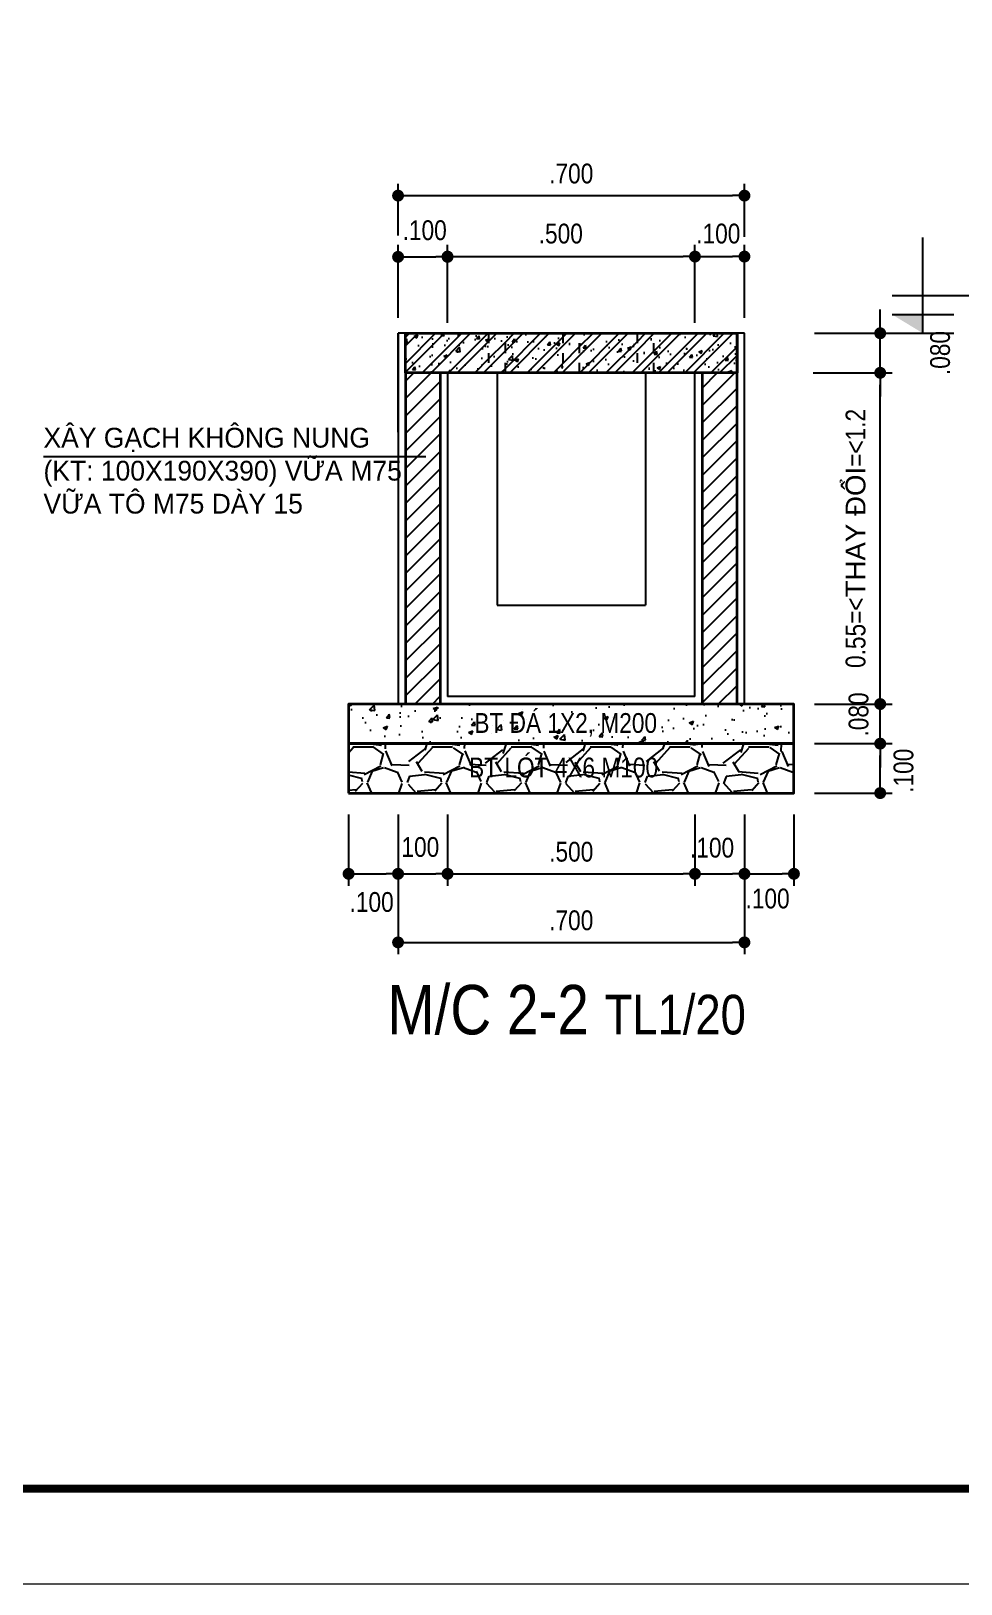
# Model space of a CAD drawing. Header units: millimetres. Extents: x -341 to 79, y 65 to 137.
# Drawn here: x -199.92 to -190.52, y 64.62 to 80.32 of the extents above; entities that cross this region are included whole.
import ezdxf

# ---------------------------------------------------------------- set-up
doc = ezdxf.new("R2010")
doc.units = ezdxf.units.MM
doc.header["$LTSCALE"] = 0.3
doc.header["$MEASUREMENT"] = 0
doc.linetypes.add('HIDDEN', pattern=[0.375, 0.25, -0.125])
doc.layers.get('0').update_dxf_attribs({"linetype": 'CONTINUOUS', "lineweight": 13})
doc.layers.get('DEFPOINTS').update_dxf_attribs({"linetype": 'CONTINUOUS', "lineweight": 13})
for name, color, linetype in [('KT', 8, 'CONTINUOUS'), ('LAYER1', 1, 'CONTINUOUS'), ('Layer10', 6, 'CONTINUOUS'), ('LAYER7', 7, 'CONTINUOUS'), ('LAYER8', 8, 'CONTINUOUS')]:
    doc.layers.add(name, color=color, linetype=linetype)
doc.layers.add('THOATNUOC', color=4, linetype='CONTINUOUS', lineweight=35)
doc.styles.add('AVO', font='VAVON.TTF')
doc.styles.add('HELVE-KT', font='VHELVCN.TTF')
doc.styles.add('VNIHC2', font='VHELVCN.TTF', dxfattribs={"width": 0.8})
doc.dimstyles.new('1-20', dxfattribs={"dimtxt": 0.2, "dimasz": 0.12, "dimexe": 0.12, "dimexo": 0.2, "dimgap": 0.12, "dimtad": 1, "dimdec": 3, "dimlfac": 0.2, "dimzin": 4, "dimdsep": 46, "dimtxsty": 'HELVE-KT', "dimblk1": 'DOT', "dimblk2": 'DOT', "dimsah": 1, "dimcen": -0.18, "dimadec": 3, "dimazin": 0, "dimtfac": 1, "dimtdec": 3, "dimtmove": 2, "dimatfit": 3, "dimldrblk": 'DOT', "dimfxl": 0, "dimtolj": 1, "dimtzin": 4, "dimarcsym": 0})
pattern_1 = [(50, (-323.0015, 45.8198), (0.3586301, -0.03137607), [0.0375, -0.4125]), (355, (-323.0015, 45.8198), (-0.0693757, 0.3760961), [0.03, -0.33]), (100.4514, (-322.9716, 45.8172), (0.2892547, 0.3447198), [0.0318701, -0.3505711]), (46.1842, (-323.0015, 45.9198), (0.5336205, -0.0827595), [0.05625, -0.61875]), (96.6356, (-322.95703, 45.9129), (0.4673314, 0.487059), [0.0478051, -0.5258565]), (351.1842, (-323.0015, 45.9198), (0.467331, 0.4870593), [0.045, -0.495]), (21, (-322.9515, 45.8948), (0.2984535, -0.20130945), [0.0375, -0.4125]), (326, (-322.9515, 45.8948), (0.1216577, 0.362575), [0.03, -0.33]), (71.4514, (-322.92663, 45.87803), (0.4201113, 0.16126525), [0.0318701, -0.3505711]), (37.5, (-323.0015, 45.8198), (0.00607993, 0.16644693), [0, -0.326, 0, -0.335, 0, -0.33125]), (7.5, (-323.0015, 45.8198), (0.13153477, 0.19720586), [0, -0.191, 0, -0.3185, 0, -0.12625]), (327.5, (-323.113, 45.8198), (0.26691122, -0.01127744), [0, -0.125, 0, -0.39, 0, -0.5175]), (317.5, (-323.163, 45.8198), (0.2915931, 0.0500525), [0, -0.1625, 0, -0.259, 0, -0.3675])]
pattern_2 = [(45, (-323.0015, 45.8198), (-0.13258252, 0.13258252), []), (45, (-322.91311, 45.8198), (-0.13258252, 0.13258252), [])]

# ---------------------------------------------------------------- blocks, each defined once
blk = doc.blocks.new('_DOT')
at = {"color": 0, "linetype": 'ByBlock'}
blk.add_line((-0.5, 0), (-1, 0), dxfattribs=at)
at = {"color": 0, "linetype": 'ByBlock', "const_width": 0.5}
blk.add_lwpolyline([(-0.25, 0, 1), (0.25, 0, 1)], format="xyb", close=True, dxfattribs=at)
blk = doc.blocks.new('*D99')
at = {"layer": 'DEFPOINTS', "color": 0, "linetype": 'Continuous', "lineweight": -2, "ltscale": 0.08}
for p in [(-192.203, 73.117), (-191.339, 73.117), (-192.203, 72.617)]:
    blk.add_point(p, dxfattribs=at)
at = {"layer": 'LAYER1', "color": 0, "linetype": 'Continuous', "lineweight": -2, "ltscale": 0.08}
for p, q in [((-192.003, 73.117), (-191.219, 73.117)), ((-191.339, 72.737), (-191.339, 72.997)), ((-192.003, 72.617), (-191.219, 72.617))]:
    blk.add_line(p, q, dxfattribs=at)
at = {"layer": 'LAYER1', "color": 0, "linetype": 'Continuous', "lineweight": -2, "ltscale": 0.08, "xscale": 0.12, "yscale": 0.12, "zscale": 0.12}
for p, rotation in [((-191.339, 73.117), 90), ((-191.339, 72.617), 270)]:
    blk.add_blockref('_DOT', p, dxfattribs=dict(at, rotation=rotation))
at = {"layer": 'LAYER1', "color": 0, "linetype": 'Continuous', "ltscale": 0.08, "insert": (-191.103, 72.843), "char_height": 0.2, "attachment_point": 5, "rotation": 90, "style": 'HELVE-KT'}
blk.add_mtext('\\A1;.100', dxfattribs=at)
blk = doc.blocks.new('*D100')
at = {"layer": 'DEFPOINTS', "color": 0, "linetype": 'Continuous', "lineweight": -2, "ltscale": 0.08}
for p in [(-192.203, 73.517), (-191.339, 73.517), (-192.203, 73.117)]:
    blk.add_point(p, dxfattribs=at)
at = {"layer": 'LAYER1', "color": 0, "linetype": 'Continuous', "lineweight": -2, "ltscale": 0.08}
for p, q in [((-191.339, 73.637), (-191.339, 73.757)), ((-192.003, 73.517), (-191.219, 73.517)), ((-191.339, 73.117), (-191.339, 73.517)), ((-192.003, 73.117), (-191.219, 73.117)), ((-191.339, 72.997), (-191.339, 72.877))]:
    blk.add_line(p, q, dxfattribs=at)
at = {"layer": 'LAYER1', "color": 0, "linetype": 'Continuous', "lineweight": -2, "ltscale": 0.08, "xscale": 0.12, "yscale": 0.12, "zscale": 0.12}
for p, rotation in [((-191.339, 73.517), 270), ((-191.339, 73.117), 90)]:
    blk.add_blockref('_DOT', p, dxfattribs=dict(at, rotation=rotation))
at = {"layer": 'LAYER1', "color": 0, "linetype": 'Continuous', "ltscale": 0.08, "insert": (-191.557, 73.412), "char_height": 0.2, "attachment_point": 5, "rotation": 90, "style": 'HELVE-KT'}
blk.add_mtext('\\A1;.080', dxfattribs=at)
blk = doc.blocks.new('*D101')
at = {"layer": 'DEFPOINTS', "color": 0, "linetype": 'Continuous', "lineweight": -2, "ltscale": 0.08}
for p in [(-192.015, 76.865), (-191.339, 76.865), (-192.203, 73.517)]:
    blk.add_point(p, dxfattribs=at)
at = {"layer": 'LAYER1', "color": 0, "linetype": 'Continuous', "lineweight": -2, "ltscale": 0.08}
for p, q in [((-191.815, 76.865), (-191.219, 76.865)), ((-191.339, 73.637), (-191.339, 76.745)), ((-192.003, 73.517), (-191.219, 73.517))]:
    blk.add_line(p, q, dxfattribs=at)
at = {"layer": 'LAYER1', "color": 0, "linetype": 'Continuous', "lineweight": -2, "ltscale": 0.08, "xscale": 0.12, "yscale": 0.12, "zscale": 0.12}
for p, rotation in [((-191.339, 76.865), 90), ((-191.339, 73.517), 270)]:
    blk.add_blockref('_DOT', p, dxfattribs=dict(at, rotation=rotation))
at = {"layer": 'LAYER1', "color": 0, "linetype": 'Continuous', "ltscale": 0.08, "insert": (-191.587, 75.191), "char_height": 0.2, "attachment_point": 5, "rotation": 90, "style": 'HELVE-KT'}
blk.add_mtext('\\A1;0.55=<{\\fArial|b0|i0|c0|p34;THAY ĐỔI}=<1.2', dxfattribs=at)
blk = doc.blocks.new('*D102')
at = {"layer": 'DEFPOINTS', "color": 0, "linetype": 'Continuous', "lineweight": -2, "ltscale": 0.08}
for p in [(-196.711, 72.6), (-196.211, 72.6), (-196.211, 71.801)]:
    blk.add_point(p, dxfattribs=at)
at = {"layer": 'LAYER1', "color": 0, "linetype": 'Continuous', "lineweight": -2, "ltscale": 0.08}
for p, q in [((-196.711, 72.4), (-196.711, 71.681)), ((-196.211, 72.4), (-196.211, 71.681)), ((-196.591, 71.801), (-196.331, 71.801))]:
    blk.add_line(p, q, dxfattribs=at)
at = {"layer": 'LAYER1', "color": 0, "linetype": 'Continuous', "lineweight": -2, "ltscale": 0.08, "xscale": 0.12, "yscale": 0.12, "zscale": 0.12, "rotation": 180}
blk.add_blockref('_DOT', (-196.711, 71.801), dxfattribs=at)
at = {"layer": 'LAYER1', "color": 0, "linetype": 'Continuous', "lineweight": -2, "ltscale": 0.08, "xscale": 0.12, "yscale": 0.12, "zscale": 0.12}
blk.add_blockref('_DOT', (-196.211, 71.801), dxfattribs=at)
at = {"layer": 'LAYER1', "color": 0, "linetype": 'Continuous', "ltscale": 0.08, "insert": (-196.478, 71.515), "char_height": 0.2, "attachment_point": 5, "style": 'HELVE-KT'}
blk.add_mtext('\\A1;.100', dxfattribs=at)
blk = doc.blocks.new('*D103')
at = {"layer": 'DEFPOINTS', "color": 0, "linetype": 'Continuous', "lineweight": -2, "ltscale": 0.08}
for p in [(-196.211, 72.6), (-195.711, 72.6), (-195.711, 71.801)]:
    blk.add_point(p, dxfattribs=at)
at = {"layer": 'LAYER1', "color": 0, "linetype": 'Continuous', "lineweight": -2, "ltscale": 0.08}
for p, q in [((-196.211, 72.4), (-196.211, 71.681)), ((-195.711, 72.4), (-195.711, 71.681)), ((-196.091, 71.801), (-195.831, 71.801))]:
    blk.add_line(p, q, dxfattribs=at)
at = {"layer": 'LAYER1', "color": 0, "linetype": 'Continuous', "lineweight": -2, "ltscale": 0.08, "xscale": 0.12, "yscale": 0.12, "zscale": 0.12, "rotation": 180}
blk.add_blockref('_DOT', (-196.211, 71.801), dxfattribs=at)
at = {"layer": 'LAYER1', "color": 0, "linetype": 'Continuous', "lineweight": -2, "ltscale": 0.08, "xscale": 0.12, "yscale": 0.12, "zscale": 0.12}
blk.add_blockref('_DOT', (-195.711, 71.801), dxfattribs=at)
at = {"layer": 'LAYER1', "color": 0, "linetype": 'Continuous', "ltscale": 0.08, "insert": (-196.018, 72.071), "char_height": 0.2, "attachment_point": 5, "style": 'HELVE-KT'}
blk.add_mtext('\\A1;.100', dxfattribs=at)
blk = doc.blocks.new('*D104')
at = {"layer": 'DEFPOINTS', "color": 0, "linetype": 'Continuous', "lineweight": -2, "ltscale": 0.08}
for p in [(-195.711, 72.6), (-193.211, 72.6), (-193.211, 71.801)]:
    blk.add_point(p, dxfattribs=at)
at = {"layer": 'LAYER1', "color": 0, "linetype": 'Continuous', "lineweight": -2, "ltscale": 0.08}
for p, q in [((-195.711, 72.4), (-195.711, 71.681)), ((-193.211, 72.4), (-193.211, 71.681)), ((-195.591, 71.801), (-193.331, 71.801))]:
    blk.add_line(p, q, dxfattribs=at)
at = {"layer": 'LAYER1', "color": 0, "linetype": 'Continuous', "lineweight": -2, "ltscale": 0.08, "xscale": 0.12, "yscale": 0.12, "zscale": 0.12, "rotation": 180}
blk.add_blockref('_DOT', (-195.711, 71.801), dxfattribs=at)
at = {"layer": 'LAYER1', "color": 0, "linetype": 'Continuous', "lineweight": -2, "ltscale": 0.08, "xscale": 0.12, "yscale": 0.12, "zscale": 0.12}
blk.add_blockref('_DOT', (-193.211, 71.801), dxfattribs=at)
at = {"layer": 'LAYER1', "color": 0, "linetype": 'Continuous', "ltscale": 0.08, "insert": (-194.461, 72.023), "char_height": 0.2, "attachment_point": 5, "style": 'HELVE-KT'}
blk.add_mtext('\\A1;.500', dxfattribs=at)
blk = doc.blocks.new('*D105')
at = {"layer": 'DEFPOINTS', "color": 0, "linetype": 'Continuous', "lineweight": -2, "ltscale": 0.08}
for p in [(-193.211, 72.6), (-192.711, 72.6), (-192.711, 71.801)]:
    blk.add_point(p, dxfattribs=at)
at = {"layer": 'LAYER1', "color": 0, "linetype": 'Continuous', "lineweight": -2, "ltscale": 0.08}
for p, q in [((-193.211, 72.4), (-193.211, 71.681)), ((-192.711, 72.4), (-192.711, 71.681)), ((-193.091, 71.801), (-192.831, 71.801))]:
    blk.add_line(p, q, dxfattribs=at)
at = {"layer": 'LAYER1', "color": 0, "linetype": 'Continuous', "lineweight": -2, "ltscale": 0.08, "xscale": 0.12, "yscale": 0.12, "zscale": 0.12, "rotation": 180}
blk.add_blockref('_DOT', (-193.211, 71.801), dxfattribs=at)
at = {"layer": 'LAYER1', "color": 0, "linetype": 'Continuous', "lineweight": -2, "ltscale": 0.08, "xscale": 0.12, "yscale": 0.12, "zscale": 0.12}
blk.add_blockref('_DOT', (-192.711, 71.801), dxfattribs=at)
at = {"layer": 'LAYER1', "color": 0, "linetype": 'Continuous', "ltscale": 0.08, "insert": (-193.038, 72.064), "char_height": 0.2, "attachment_point": 5, "style": 'HELVE-KT'}
blk.add_mtext('\\A1;.100', dxfattribs=at)
blk = doc.blocks.new('*D106')
at = {"layer": 'DEFPOINTS', "color": 0, "linetype": 'Continuous', "lineweight": -2, "ltscale": 0.08}
for p in [(-192.711, 72.6), (-192.211, 72.6), (-192.211, 71.801)]:
    blk.add_point(p, dxfattribs=at)
at = {"layer": 'LAYER1', "color": 0, "linetype": 'Continuous', "lineweight": -2, "ltscale": 0.08}
for p, q in [((-192.711, 72.4), (-192.711, 71.681)), ((-192.211, 72.4), (-192.211, 71.681)), ((-192.591, 71.801), (-192.331, 71.801))]:
    blk.add_line(p, q, dxfattribs=at)
at = {"layer": 'LAYER1', "color": 0, "linetype": 'Continuous', "lineweight": -2, "ltscale": 0.08, "xscale": 0.12, "yscale": 0.12, "zscale": 0.12, "rotation": 180}
blk.add_blockref('_DOT', (-192.711, 71.801), dxfattribs=at)
at = {"layer": 'LAYER1', "color": 0, "linetype": 'Continuous', "lineweight": -2, "ltscale": 0.08, "xscale": 0.12, "yscale": 0.12, "zscale": 0.12}
blk.add_blockref('_DOT', (-192.211, 71.801), dxfattribs=at)
at = {"layer": 'LAYER1', "color": 0, "linetype": 'Continuous', "ltscale": 0.08, "insert": (-192.477, 71.55), "char_height": 0.2, "attachment_point": 5, "style": 'HELVE-KT'}
blk.add_mtext('\\A1;.100', dxfattribs=at)
blk = doc.blocks.new('*D107')
at = {"layer": 'DEFPOINTS', "color": 0, "linetype": 'Continuous', "lineweight": -2, "ltscale": 0.08}
for p in [(-195.711, 78.037), (-196.211, 77.222), (-195.711, 77.222)]:
    blk.add_point(p, dxfattribs=at)
at = {"layer": 'LAYER1', "color": 0, "linetype": 'Continuous', "lineweight": -2, "ltscale": 0.08}
for p, q in [((-196.211, 77.422), (-196.211, 78.157)), ((-196.091, 78.037), (-195.831, 78.037)), ((-195.711, 77.422), (-195.711, 78.157))]:
    blk.add_line(p, q, dxfattribs=at)
at = {"layer": 'LAYER1', "color": 0, "linetype": 'Continuous', "lineweight": -2, "ltscale": 0.08, "xscale": 0.12, "yscale": 0.12, "zscale": 0.12, "rotation": 180}
blk.add_blockref('_DOT', (-196.211, 78.037), dxfattribs=at)
at = {"layer": 'LAYER1', "color": 0, "linetype": 'Continuous', "lineweight": -2, "ltscale": 0.08, "xscale": 0.12, "yscale": 0.12, "zscale": 0.12}
blk.add_blockref('_DOT', (-195.711, 78.037), dxfattribs=at)
at = {"layer": 'LAYER1', "color": 0, "linetype": 'Continuous', "ltscale": 0.08, "insert": (-195.942, 78.305), "char_height": 0.2, "attachment_point": 5, "style": 'HELVE-KT'}
blk.add_mtext('\\A1;.100', dxfattribs=at)
blk = doc.blocks.new('*D108')
at = {"layer": 'DEFPOINTS', "color": 0, "linetype": 'Continuous', "lineweight": -2, "ltscale": 0.08}
for p in [(-193.211, 78.04), (-195.711, 77.171), (-193.211, 77.171)]:
    blk.add_point(p, dxfattribs=at)
at = {"layer": 'LAYER1', "color": 0, "linetype": 'Continuous', "lineweight": -2, "ltscale": 0.08}
for p, q in [((-195.711, 77.371), (-195.711, 78.16)), ((-195.591, 78.04), (-193.331, 78.04)), ((-193.211, 77.371), (-193.211, 78.16))]:
    blk.add_line(p, q, dxfattribs=at)
at = {"layer": 'LAYER1', "color": 0, "linetype": 'Continuous', "lineweight": -2, "ltscale": 0.08, "xscale": 0.12, "yscale": 0.12, "zscale": 0.12, "rotation": 180}
blk.add_blockref('_DOT', (-195.711, 78.04), dxfattribs=at)
at = {"layer": 'LAYER1', "color": 0, "linetype": 'Continuous', "lineweight": -2, "ltscale": 0.08, "xscale": 0.12, "yscale": 0.12, "zscale": 0.12}
blk.add_blockref('_DOT', (-193.211, 78.04), dxfattribs=at)
at = {"layer": 'LAYER1', "color": 0, "linetype": 'Continuous', "ltscale": 0.08, "insert": (-194.567, 78.271), "char_height": 0.2, "attachment_point": 5, "style": 'HELVE-KT'}
blk.add_mtext('\\A1;.500', dxfattribs=at)
blk = doc.blocks.new('*D109')
at = {"layer": 'DEFPOINTS', "color": 0, "linetype": 'Continuous', "lineweight": -2, "ltscale": 0.08}
for p in [(-192.711, 78.04), (-193.211, 77.222), (-192.711, 77.222)]:
    blk.add_point(p, dxfattribs=at)
at = {"layer": 'LAYER1', "color": 0, "linetype": 'Continuous', "lineweight": -2, "ltscale": 0.08}
for p, q in [((-193.211, 77.422), (-193.211, 78.16)), ((-193.091, 78.04), (-192.831, 78.04)), ((-192.711, 77.422), (-192.711, 78.16))]:
    blk.add_line(p, q, dxfattribs=at)
at = {"layer": 'LAYER1', "color": 0, "linetype": 'Continuous', "lineweight": -2, "ltscale": 0.08, "xscale": 0.12, "yscale": 0.12, "zscale": 0.12, "rotation": 180}
blk.add_blockref('_DOT', (-193.211, 78.04), dxfattribs=at)
at = {"layer": 'LAYER1', "color": 0, "linetype": 'Continuous', "lineweight": -2, "ltscale": 0.08, "xscale": 0.12, "yscale": 0.12, "zscale": 0.12}
blk.add_blockref('_DOT', (-192.711, 78.04), dxfattribs=at)
at = {"layer": 'LAYER1', "color": 0, "linetype": 'Continuous', "ltscale": 0.08, "insert": (-192.975, 78.271), "char_height": 0.2, "attachment_point": 5, "style": 'HELVE-KT'}
blk.add_mtext('\\A1;.100', dxfattribs=at)
blk = doc.blocks.new('*D110')
at = {"layer": 'DEFPOINTS', "color": 0, "linetype": 'Continuous', "lineweight": -2, "ltscale": 0.08}
for p in [(-192.711, 78.656), (-196.211, 78.052), (-192.711, 78.04)]:
    blk.add_point(p, dxfattribs=at)
at = {"layer": 'LAYER1', "color": 0, "linetype": 'Continuous', "lineweight": -2, "ltscale": 0.08}
for p, q in [((-196.211, 78.252), (-196.211, 78.776)), ((-196.091, 78.656), (-192.831, 78.656)), ((-192.711, 78.24), (-192.711, 78.776))]:
    blk.add_line(p, q, dxfattribs=at)
at = {"layer": 'LAYER1', "color": 0, "linetype": 'Continuous', "lineweight": -2, "ltscale": 0.08, "xscale": 0.12, "yscale": 0.12, "zscale": 0.12, "rotation": 180}
blk.add_blockref('_DOT', (-196.211, 78.656), dxfattribs=at)
at = {"layer": 'LAYER1', "color": 0, "linetype": 'Continuous', "lineweight": -2, "ltscale": 0.08, "xscale": 0.12, "yscale": 0.12, "zscale": 0.12}
blk.add_blockref('_DOT', (-192.711, 78.656), dxfattribs=at)
at = {"layer": 'LAYER1', "color": 0, "linetype": 'Continuous', "ltscale": 0.08, "insert": (-194.461, 78.878), "char_height": 0.2, "attachment_point": 5, "style": 'HELVE-KT'}
blk.add_mtext('\\A1;.700', dxfattribs=at)
blk = doc.blocks.new('*D111')
at = {"layer": 'DEFPOINTS', "color": 0, "linetype": 'Continuous', "lineweight": -2, "ltscale": 0.08}
for p in [(-192.203, 77.265), (-191.339, 77.265), (-192.215, 76.865)]:
    blk.add_point(p, dxfattribs=at)
at = {"layer": 'LAYER1', "color": 0, "linetype": 'Continuous', "lineweight": -2, "ltscale": 0.08}
for p, q in [((-191.339, 77.385), (-191.339, 77.505)), ((-192.003, 77.265), (-191.219, 77.265)), ((-191.339, 76.865), (-191.339, 77.265)), ((-192.015, 76.865), (-191.219, 76.865)), ((-191.339, 76.745), (-191.339, 76.625))]:
    blk.add_line(p, q, dxfattribs=at)
at = {"layer": 'LAYER1', "color": 0, "linetype": 'Continuous', "lineweight": -2, "ltscale": 0.08, "xscale": 0.12, "yscale": 0.12, "zscale": 0.12}
for p, rotation in [((-191.339, 77.265), 270), ((-191.339, 76.865), 90)]:
    blk.add_blockref('_DOT', p, dxfattribs=dict(at, rotation=rotation))
at = {"layer": 'LAYER1', "color": 0, "linetype": 'Continuous', "ltscale": 0.08, "insert": (-190.733, 77.065), "char_height": 0.2, "attachment_point": 5, "rotation": 90, "style": 'HELVE-KT'}
blk.add_mtext('\\A1;.080', dxfattribs=at)
blk = doc.blocks.new('*D151')
at = {"layer": 'DEFPOINTS', "color": 0, "linetype": 'Continuous', "lineweight": -2, "ltscale": 0.08}
for p in [(-196.211, 72.302), (-192.711, 72.302), (-192.711, 71.108)]:
    blk.add_point(p, dxfattribs=at)
at = {"layer": 'LAYER1', "color": 0, "linetype": 'Continuous', "lineweight": -2, "ltscale": 0.08}
for p, q in [((-196.211, 72.102), (-196.211, 70.988)), ((-192.711, 72.102), (-192.711, 70.988)), ((-196.091, 71.108), (-192.831, 71.108))]:
    blk.add_line(p, q, dxfattribs=at)
at = {"layer": 'LAYER1', "color": 0, "linetype": 'Continuous', "lineweight": -2, "ltscale": 0.08, "xscale": 0.12, "yscale": 0.12, "zscale": 0.12, "rotation": 180}
blk.add_blockref('_DOT', (-196.211, 71.108), dxfattribs=at)
at = {"layer": 'LAYER1', "color": 0, "linetype": 'Continuous', "lineweight": -2, "ltscale": 0.08, "xscale": 0.12, "yscale": 0.12, "zscale": 0.12}
blk.add_blockref('_DOT', (-192.711, 71.108), dxfattribs=at)
at = {"layer": 'LAYER1', "color": 0, "linetype": 'Continuous', "ltscale": 0.08, "insert": (-194.461, 71.33), "char_height": 0.2, "attachment_point": 5, "style": 'HELVE-KT'}
blk.add_mtext('\\A1;.700', dxfattribs=at)

msp = doc.modelspace()

# ---------------------------------------------------------------- hatches: boundary and pattern name
at = {"layer": 'LAYER8'}
h = msp.add_hatch(dxfattribs=at)
h.set_pattern_fill('AR-CONC', color=256, scale=0.05, style=0)
h.set_pattern_definition(pattern_1)
h.paths.add_polyline_path([(-196.1361, 77.265), (-196.1361, 76.865), (-195.2961, 76.865), (-195.2961, 77.265)])
h = msp.add_hatch(dxfattribs=at)
h.set_pattern_fill('ANSI32', color=256, scale=0.5, style=0)
h.set_pattern_definition(pattern_2)
h.paths.add_polyline_path([(-196.1361, 77.265), (-196.1361, 76.865), (-195.2961, 76.865), (-195.2961, 77.265)])
h = msp.add_hatch(dxfattribs=at)
h.set_pattern_fill('AR-CONC', color=256, scale=0.05, style=0)
h.set_pattern_definition(pattern_1)
h.paths.add_polyline_path([(-195.1261, 77.265), (-195.2961, 77.265), (-195.2961, 76.865), (-195.1261, 76.865)])
h = msp.add_hatch(dxfattribs=at)
h.set_pattern_fill('ANSI32', color=256, scale=0.5, style=0)
h.set_pattern_definition(pattern_2)
h.paths.add_polyline_path([(-195.1261, 77.265), (-195.2961, 77.265), (-195.2961, 76.865), (-195.1261, 76.865)])
h = msp.add_hatch(dxfattribs=at)
h.set_pattern_fill('AR-CONC', color=256, scale=0.05, style=0)
h.set_pattern_definition(pattern_1)
h.paths.add_polyline_path([(-194.5461, 77.265), (-195.1261, 77.265), (-195.1261, 76.865), (-194.5461, 76.865)])
h = msp.add_hatch(dxfattribs=at)
h.set_pattern_fill('ANSI32', color=256, scale=0.5, style=0)
h.set_pattern_definition(pattern_2)
h.paths.add_polyline_path([(-194.5461, 77.265), (-195.1261, 77.265), (-195.1261, 76.865), (-194.5461, 76.865)])
h = msp.add_hatch(dxfattribs=at)
h.set_pattern_fill('ANSI32', color=256, scale=0.5, style=0)
h.set_pattern_definition(pattern_2)
h.paths.add_polyline_path([(-194.3761, 77.265), (-194.5461, 77.265), (-194.5461, 76.865), (-194.3761, 76.865)])
h = msp.add_hatch(dxfattribs=at)
h.set_pattern_fill('AR-CONC', color=256, scale=0.05, style=0)
h.set_pattern_definition(pattern_1)
h.paths.add_polyline_path([(-193.7961, 77.265), (-194.3761, 77.265), (-194.3761, 76.865), (-193.7961, 76.865)])
h = msp.add_hatch(dxfattribs=at)
h.set_pattern_fill('ANSI32', color=256, scale=0.5, style=0)
h.set_pattern_definition(pattern_2)
h.paths.add_polyline_path([(-193.7961, 77.265), (-194.3761, 77.265), (-194.3761, 76.865), (-193.7961, 76.865)])
h = msp.add_hatch(dxfattribs=at)
h.set_pattern_fill('ANSI32', color=256, scale=0.5, style=0)
h.set_pattern_definition(pattern_2)
h.paths.add_polyline_path([(-193.6261, 77.265), (-193.7961, 77.265), (-193.7961, 76.865), (-193.6261, 76.865)])
h = msp.add_hatch(dxfattribs=at)
h.set_pattern_fill('AR-CONC', color=256, scale=0.05, style=0)
h.set_pattern_definition(pattern_1)
h.paths.add_polyline_path([(-192.7861, 76.865), (-192.7861, 77.265), (-193.6261, 77.265), (-193.6261, 76.865)])
h = msp.add_hatch(dxfattribs=at)
h.set_pattern_fill('ANSI32', color=256, scale=0.5, style=0)
h.set_pattern_definition(pattern_2)
h.paths.add_polyline_path([(-192.7861, 76.865), (-192.7861, 77.265), (-193.6261, 77.265), (-193.6261, 76.865)])
at = {"layer": 'LAYER8', "linetype": 'Continuous', "ltscale": 0.08}
h = msp.add_hatch(dxfattribs=at)
h.set_pattern_fill('AR-CONC', color=256, scale=0.1, style=0)
h.set_pattern_definition([(50, (1564.1548, -275.63723), (0.71726018, -0.06275213), [0.075, -0.825]), (355, (1564.1548, -275.6372), (-0.13875133, 0.75219213), [0.06, -0.66]), (100.4514, (1564.2146, -275.64246), (0.57850938, 0.68943954), [0.0637402, -0.7011421]), (46.1842, (1564.1548, -275.4372), (1.06724105, -0.165519), [0.1125, -1.2375]), (96.6356, (1564.2438, -275.451), (0.9346627, 0.9741179), [0.0956103, -1.051713]), (351.1842, (1564.1548, -275.4372), (0.93466195, 0.9741186), [0.09, -0.99]), (21, (1564.2548, -275.48723), (0.59690705, -0.4026189), [0.075, -0.825]), (326, (1564.2548, -275.4872), (0.24331533, 0.72515005), [0.06, -0.66]), (71.4514, (1564.3046, -275.5208), (0.84022263, 0.3225305), [0.0637402, -0.7011421]), (37.5, (1564.15483, -275.63723), (0.012159855, 0.332893854), [0, -0.652, 0, -0.67, 0, -0.6625]), (7.5, (1564.15483, -275.63723), (0.26306954, 0.39441171), [0, -0.382, 0, -0.637, 0, -0.2525]), (327.5, (1563.93183, -275.63723), (0.533822436, -0.02255487), [0, -0.25, 0, -0.78, 0, -1.035]), (317.5, (1563.83183, -275.63723), (0.58318617, 0.10010498), [0, -0.325, 0, -0.518, 0, -0.735])])
h.paths.add_polyline_path([(-193.4111, 77.29), (-193.5111, 77.29), (-193.5111, 76.79), (-193.4111, 76.79)])
h = msp.add_hatch(dxfattribs=at)
h.set_pattern_fill('ANSI31', color=256, style=0)
h.set_pattern_definition([(45, (-307.2963, -8.5701), (-0.08838835, 0.08838835), [])])
h.paths.add_polyline_path([(-196.1361, 73.5172), (-195.7861, 73.5172), (-195.7861, 76.865), (-196.1361, 76.865)])
h = msp.add_hatch(dxfattribs=at)
h.set_pattern_fill('ANSI31', color=256, style=0)
h.set_pattern_definition([(45, (-308.2963, -8.5701), (-0.08838835, 0.08838835), [])])
h.paths.add_polyline_path([(-193.1361, 73.5172), (-192.7861, 73.5172), (-192.7861, 76.865), (-193.1361, 76.865)])
h = msp.add_hatch(dxfattribs=at)
h.set_pattern_fill('AR-CONC', color=256, scale=0.06, style=0)
h.set_pattern_definition([(50, (1564.15483, -272.91012), (0.43035611, -0.03765128), [0.045, -0.495]), (355, (1564.15483, -272.9101), (-0.0832508, 0.45131528), [0.036, -0.396]), (100.4514, (1564.1907, -272.91326), (0.34710563, 0.41366373), [0.03824411, -0.42068527]), (46.1842, (1564.1548, -272.7901), (0.64034463, -0.09931141), [0.0675, -0.7425]), (96.6356, (1564.2082, -272.7984), (0.56079762, 0.58447072), [0.05736617, -0.6310278]), (351.1842, (1564.1548, -272.7901), (0.56079717, 0.58447116), [0.054, -0.594]), (21, (1564.21483, -272.82012), (0.35814423, -0.241571334), [0.045, -0.495]), (326, (1564.21483, -272.8201), (0.1459892, 0.43509003), [0.036, -0.396]), (71.4514, (1564.24467, -272.84025), (0.50413358, 0.1935183), [0.03824411, -0.42068527]), (37.5, (1564.15483, -272.91012), (0.007295913, 0.199736312), [0, -0.3912, 0, -0.402, 0, -0.3975]), (7.5, (1564.15483, -272.91012), (0.157841722, 0.236647027), [0, -0.2292, 0, -0.3822, 0, -0.1515]), (327.5, (1564.02103, -272.91012), (0.320293462, -0.013532923), [0, -0.15, 0, -0.468, 0, -0.621]), (317.5, (1563.96103, -272.91012), (0.3499117, 0.06006299), [0, -0.195, 0, -0.3108, 0, -0.441])])
h.paths.add_polyline_path([(-192.2111, 73.1172), (-192.2111, 73.5172), (-196.7111, 73.5172), (-196.7111, 73.1172)])
h = msp.add_hatch(dxfattribs=at)
h.set_pattern_fill('GRAVEL', color=256, scale=0.8, style=0)
h.set_pattern_definition([(228.0128, (1559.4225, -273.679813), (-6.3999985857, -7.2000010733), [0.1076288, -10.6552704]), (184.9697, (1559.350502, -273.759813), (9.6000008412, 0.7999930456), [0.1846944, -18.28474]), (132.5104, (1559.1665, -273.775813), (7.9999925747, -8.8000069391), [0.1302304, -12.8928256]), (267.2737, (1558.854502, -273.975813), (0.7999968142, 16.000000236), [0.1681904, -16.6508464]), (292.8337, (1558.846502, -274.143813), (-4.00000792435, 9.5999971294), [0.164924, -16.3274984]), (357.2737, (1558.910502, -274.295813), (-16.000000236, 0.7999968142), [0.1681904, -16.6508464]), (37.6942, (1559.078502, -274.303813), (-10.4000058765, -7.99999232413), [0.2224232, -22.0198792]), (72.2553, (1559.254502, -274.167813), (5.60000861016, 17.599996985), [0.2099904, -20.7890568]), (121.4296, (1559.318502, -273.967813), (-6.40000658734, 10.3999960292), [0.16876, -16.7072584]), (175.2364, (1559.2305, -273.82381), (8.800000757, -0.7999932261), [0.1926656, -9.4406104]), (222.3974, (1559.038502, -273.807813), (-9.60000588086, -8.7999936656), [0.2491584, -24.6667]), (138.8141, (1559.6465, -273.98381), (-5.6000023574, 4.7999978507), [0.0850408, -8.4190752]), (171.4692, (1559.5825, -273.927813), (10.39999862785, -1.600006328), [0.1617896, -16.0172088]), (225, (1559.4225, -273.9038), (-9e-17, -0.80000025), [0.1131368, -1.0182336]), (203.1986, (1559.3665, -273.80781), (3.9999997845, 1.60000106), [0.0609264, -6.031692]), (291.8014, (1559.3105, -273.83181), (-0.799999928, 2.400000218), [0.0861624, -4.2219696]), (30.9638, (1559.3425, -273.91181), (2.399998418, 1.600001987), [0.1399432, -4.5248184]), (161.5651, (1559.4625, -273.83981), (1.600000348, -0.799998723), [0.1011928, -2.4286296]), (16.3895, (1558.8465, -273.831813), (8.0000017587, 2.3999941679), [0.14176, -14.034276]), (70.3462, (1558.9825, -273.791813), (-3.1999961979, -8.8000017085), [0.1189288, -11.7739264]), (293.1986, (1559.4625, -273.67981), (-1.60000106, 3.9999997845), [0.121852, -5.9707664]), (343.6105, (1559.5105, -273.791813), (-8.0000017587, 2.3999941679), [0.14176, -14.034276]), (339.444, (1558.8465, -274.32781), (-4.0000014756, 1.599996797), [0.136704, -6.6984992]), (294.7751, (1558.9745, -274.375813), (-3.9999937514, 8.8000027375), [0.1145424, -11.3397144]), (66.8014, (1559.4705, -274.47981), (1.60000106, 3.9999997845), [0.121852, -5.9707664]), (17.354, (1559.5185, -274.367813), (-10.4000016153, -3.1999956018), [0.1341048, -13.2763392]), (69.444, (1559.0785, -274.47981), (-1.599996797, -4.0000014756), [0.068352, -6.7668512]), (101.3099, (1559.4225, -274.47981), (-0.799998106, 3.200000602), [0.040792, -4.0384232]), (165.9638, (1559.4145, -274.43981), (2.400000437, -0.799998446), [0.164924, -3.13356]), (186.009, (1559.2545, -274.399813), (7.9999998007, 0.799999454), [0.15284, -15.1311384]), (303.6901, (1559.3425, -273.98381), (-0.800001068, 1.599999646), [0.1153776, -2.7690632]), (353.1572, (1559.406502, -274.079813), (13.5999994924, -1.60000639834), [0.2014352, -19.9420504]), (60.9454, (1559.6065, -274.10381), (-3.2000000218, -5.6000003077), [0.0823648, -8.1541392]), (90, (1559.6465, -274.0318), (-0.8, 0.8), [0.048, -0.752]), (120.2564, (1559.2385, -274.375813), (3.1999959094, -5.6000019647), [0.1111392, -11.002816]), (48.0128, (1559.1825, -274.279813), (6.3999985857, 7.2000010733), [0.2152576, -10.5476416]), (0, (1559.3265, -274.1198), (0.8, 0.8), [0.208, -0.592]), (325.3048, (1559.5345, -274.119813), (-7.9999954072, 5.6000068877), [0.1264912, -12.5226192]), (254.0546, (1559.6385, -274.19181), (-0.7999999114, -3.200000101), [0.1164816, -5.7076064]), (207.646, (1559.606502, -274.303813), (-15.19999664574, -8.00000617054), [0.189652, -18.7755792]), (175.4261, (1559.438502, -274.391813), (-10.40000044665, 0.79999584093), [0.2006392, -19.8632592])])
h.paths.add_polyline_path([(-192.2111, 72.6172), (-192.2111, 73.1172), (-196.7111, 73.1172), (-196.7111, 72.6172)])
at = {"layer": 'THOATNUOC'}
h = msp.add_hatch(dxfattribs=at)
h.set_pattern_fill('AR-CONC', color=256, scale=0.1, style=0)
h.set_pattern_definition([(50, (-323.0015, 45.8198), (0.7172602, -0.0627521), [0.075, -0.825]), (355, (-323.0015, 45.8198), (-0.1387513, 0.752192), [0.06, -0.66]), (100.4514, (-322.9417, 45.8146), (0.5785094, 0.6894395), [0.06374, -0.701142]), (46.1842, (-323.0015, 46.0198), (1.067241, -0.165519), [0.1125, -1.2375]), (96.6356, (-322.9126, 46.006), (0.934663, 0.974118), [0.09561, -1.051713]), (351.1842, (-323.0015, 46.0198), (0.934662, 0.974119), [0.09, -0.99]), (21, (-322.9015, 45.9698), (0.596907, -0.402619), [0.075, -0.825]), (326, (-322.9015, 45.9698), (0.2433153, 0.72515), [0.06, -0.66]), (71.4514, (-322.85176, 45.93625), (0.8402226, 0.3225305), [0.06374, -0.701142]), (37.5, (-323.0015, 45.8198), (0.01215986, 0.33289385), [0, -0.652, 0, -0.67, 0, -0.6625]), (7.5, (-323.0015, 45.8198), (0.2630695, 0.3944117), [0, -0.382, 0, -0.637, 0, -0.2525]), (327.5, (-323.2245, 45.8198), (0.53382244, -0.02255487), [0, -0.25, 0, -0.78, 0, -1.035]), (317.5, (-323.3245, 45.8198), (0.5831862, 0.100105), [0, -0.325, 0, -0.518, 0, -0.735])])
h.paths.add_polyline_path([(-194.3761, 77.265), (-194.5461, 77.265), (-194.5461, 76.865), (-194.3761, 76.865)])
h = msp.add_hatch(dxfattribs=at)
h.set_pattern_fill('AR-CONC', color=256, scale=0.05, style=0)
h.set_pattern_definition(pattern_1)
h.paths.add_polyline_path([(-193.6261, 77.265), (-193.7961, 77.265), (-193.7961, 76.865), (-193.6261, 76.865)])

# ---------------------------------------------------------------- linework, layer by layer
at = {"layer": 'DEFPOINTS', "linetype": 'Continuous', "ltscale": 0.08}
msp.add_lwpolyline([(-215.2157, 64.6235), (-173.2157, 64.6235), (-173.2157, 94.3235), (-215.2157, 94.3235)], close=True, dxfattribs=at)
at = {"layer": 'KT', "ltscale": 0.1}
msp.add_lwpolyline([(-195.929, 76.0169), (-199.7924, 76.0169)], dxfattribs=at)
at = {"layer": 'LAYER1'}
for p, q in [((-190.9075, 77.265), (-190.9075, 78.2335)), ((-191.2192, 77.6456), (-188.7862, 77.6456)), ((-191.2192, 77.4542), (-190.5958, 77.4542)), ((-191.2192, 77.265), (-190.5958, 77.265))]:
    msp.add_line(p, q, dxfattribs=at)
msp.add_solid([(-191.2192, 77.4542), (-190.9075, 77.4542), (-190.9075, 77.265)], dxfattribs=at)
at = {"layer": 'LAYER7', "linetype": 'Continuous', "const_width": 0.08}
msp.add_lwpolyline([(-174.2157, 93.3609), (-213.4157, 93.3609), (-213.4157, 65.586), (-174.2157, 65.586)], close=True, dxfattribs=at)
at = {"layer": 'LAYER7', "linetype": 'Continuous', "ltscale": 0.08}
for points in [[(-196.1361, 77.265), (-196.2111, 77.265)], [(-196.2111, 76.265), (-196.2111, 77.265)], [(-196.7111, 73.1172), (-192.2111, 73.1172)]]:
    msp.add_lwpolyline(points, dxfattribs=at)
at = {"layer": 'LAYER7', "ltscale": 0.08}
msp.add_lwpolyline([(-192.7111, 77.265), (-192.7861, 77.265)], dxfattribs=at)
at = {"layer": 'LAYER8', "linetype": 'Continuous', "ltscale": 0.08}
for points in [[(-196.2111, 77.265), (-196.2111, 73.5172)], [(-192.7111, 73.5172), (-192.7111, 77.265)], [(-195.7111, 76.865), (-195.7111, 73.5922)], [(-195.2111, 76.865), (-195.2111, 74.5172)], [(-193.7111, 76.865), (-193.7111, 74.5172)], [(-193.2111, 73.5922), (-193.2111, 76.865)], [(-195.2111, 74.5172), (-193.7111, 74.5172)], [(-193.2111, 73.5922), (-195.7111, 73.5922)], [(-195.7111, 73.5172), (-193.2111, 73.5172)]]:
    msp.add_lwpolyline(points, dxfattribs=at)
at = {"layer": 'LAYER8', "linetype": 'HIDDEN'}
for points in [[(-195.1261, 76.865), (-195.1261, 77.265), (-195.2961, 77.265), (-195.2961, 76.865), (-195.1261, 76.865)], [(-194.3761, 76.865), (-194.3761, 77.265), (-194.5461, 77.265), (-194.5461, 76.865), (-194.3761, 76.865)], [(-193.6261, 76.865), (-193.6261, 77.265), (-193.7961, 77.265), (-193.7961, 76.865), (-193.6261, 76.865)]]:
    msp.add_lwpolyline(points, dxfattribs=at)
at = {"layer": 'THOATNUOC', "linetype": 'Continuous', "ltscale": 0.08}
for points in [[(-196.1361, 76.865), (-196.1361, 77.265), (-192.7861, 77.265), (-192.7861, 76.865), (-196.1361, 76.865)], [(-192.7861, 73.5172), (-192.7861, 77.265)], [(-196.1361, 76.865), (-196.1361, 73.5172)], [(-195.7861, 76.865), (-195.7861, 73.5172)], [(-193.1361, 73.5172), (-193.1361, 76.865)], [(-196.2111, 73.1172), (-192.7111, 73.1172)]]:
    msp.add_lwpolyline(points, dxfattribs=at)
at = {"layer": 'THOATNUOC'}
msp.add_lwpolyline([(-195.7861, 76.865), (-196.1361, 76.865)], dxfattribs=at)
at = {"layer": 'THOATNUOC', "linetype": 'Continuous', "ltscale": 0.08}
for points in [[(-196.7111, 73.1172), (-192.2111, 73.1172), (-192.2111, 73.5172), (-196.7111, 73.5172)], [(-196.7111, 72.6172), (-192.2111, 72.6172), (-192.2111, 73.1172), (-196.7111, 73.1172)]]:
    msp.add_lwpolyline(points, close=True, dxfattribs=at)

# ---------------------------------------------------------------- texts
at = {"layer": 'LAYER1', "linetype": 'Continuous', "ltscale": 0.3, "char_height": 0.4, "attachment_point": 1, "style": 'HELVE-KT'}
for s, insert, width in [('{\\H0.5x;BT ÑAÙ 1X2, M200}', (-195.4404, 73.4256, 0.0013), 2.458382), ('{\\H0.5x; BT LOÙT 4X6 M100}', (-195.557, 72.976, 0.0013), 2.669602)]:
    msp.add_mtext(s, dxfattribs=dict(at, insert=insert, width=width))
at = {"layer": 'LAYER1', "linetype": 'Continuous', "ltscale": 0.08, "insert": (-196.3192, 70.6781), "char_height": 0.6, "width": 32.213333, "attachment_point": 1, "style": 'VNIHC2'}
msp.add_mtext('{\\H0.8333x;\\W1;M/C 2-2 \\H0.8001x;TL1/20}', dxfattribs=at)
at = {"layer": 'Layer10', "linetype": 'ByBlock', "ltscale": 0.1, "insert": (-199.794, 76.3092), "char_height": 0.2, "width": 4.749127, "attachment_point": 1, "style": 'AVO'}
msp.add_mtext('{\\C4;XAÂY GAÏCH KHOÂNG NUNG\\P(KT: 100X190X390) VÖÕA\\fArial|b0|i0|c0|p34; \\fVNI-Avo|b0|i0|c0|p2;M75,\\PVÖÕA TOÂ M75 DAØY 15}', dxfattribs=at)

# ---------------------------------------------------------------- dimensions: what is measured, and where the dimension line sits
at = {"layer": 'LAYER1', "linetype": 'Continuous', "ltscale": 0.08}
for base, p1, p2, picture, middle in [((-192.7111, 78.6558), (-196.2111, 78.0518), (-192.7111, 78.0397), '*D110', (-194.4611, 78.8779)), ((-193.2111, 71.8009), (-195.7111, 72.5999), (-193.2111, 72.5999), '*D104', (-194.4611, 72.0231))]:
    dim = msp.add_linear_dim(base=base, p1=p1, p2=p2, dimstyle='1-20', override={"dimldrblk": 'DOT'}, dxfattribs=at)
    dim.commit()
    dim.dimension.update_dxf_attribs({"geometry": picture, "text_midpoint": middle})
for base, p1, p2, picture, middle in [((-195.7111, 78.0371), (-196.2111, 77.2223), (-195.7111, 77.2223), '*D107', (-195.9417, 78.3046)), ((-193.2111, 78.0397), (-195.7111, 77.1713), (-193.2111, 77.1713), '*D108', (-194.5669, 78.2708)), ((-192.7111, 78.0397), (-193.2111, 77.2223), (-192.7111, 77.2223), '*D109', (-192.975, 78.2708)), ((-196.2111, 71.8009), (-196.7111, 72.5999), (-196.2111, 72.5999), '*D102', (-196.4784, 71.5147)), ((-195.7111, 71.8009), (-196.2111, 72.5999), (-195.7111, 72.5999), '*D103', (-196.0182, 72.0705)), ((-192.7111, 71.8009), (-193.2111, 72.5999), (-192.7111, 72.5999), '*D105', (-193.0375, 72.0637)), ((-192.2111, 71.8009), (-192.7111, 72.5999), (-192.2111, 72.5999), '*D106', (-192.4769, 71.55))]:
    dim = msp.add_linear_dim(base=base, p1=p1, p2=p2, dimstyle='1-20', override={"dimldrblk": 'DOT'}, dxfattribs=at)
    dim.commit()
    dim.dimension.update_dxf_attribs({"geometry": picture, "text_midpoint": middle, "dimtype": 160})
dim = msp.add_linear_dim(base=(-191.3392, 77.265), p1=(-192.2152, 76.865), p2=(-192.2035, 77.265), angle=90, dimstyle='1-20', dxfattribs=at)
dim.commit()
dim.dimension.update_dxf_attribs({"geometry": '*D111', "text_midpoint": (-190.7328, 77.065)})
dim = msp.add_linear_dim(base=(-191.3392, 76.865), p1=(-192.2035, 73.5172), p2=(-192.0152, 76.865), angle=90, text='0.55=<{\\fArial|b0|i0|c0|p34;THAY ĐỔI}=<1.2', dimstyle='1-20', dxfattribs=at)
dim.commit()
dim.dimension.update_dxf_attribs({"geometry": '*D101', "text_midpoint": (-191.5866, 75.1911)})
for base, p1, p2, picture, middle in [((-191.3392, 73.5172), (-192.2035, 73.1172), (-192.2035, 73.5172), '*D100', (-191.5566, 73.4116)), ((-191.3392, 73.1172), (-192.2035, 72.6172), (-192.2035, 73.1172), '*D99', (-191.1027, 72.8432))]:
    dim = msp.add_linear_dim(base=base, p1=p1, p2=p2, angle=90, dimstyle='1-20', dxfattribs=at)
    dim.commit()
    dim.dimension.update_dxf_attribs({"geometry": picture, "text_midpoint": middle, "dimtype": 160})
dim = msp.add_linear_dim(base=(-192.7111, 71.1081), p1=(-196.2111, 72.3022), p2=(-192.7111, 72.3022), dimstyle='1-20', dxfattribs=at)
dim.commit()
dim.dimension.update_dxf_attribs({"geometry": '*D151', "text_midpoint": (-194.4611, 71.3302)})

doc.saveas('drawing.dxf')
